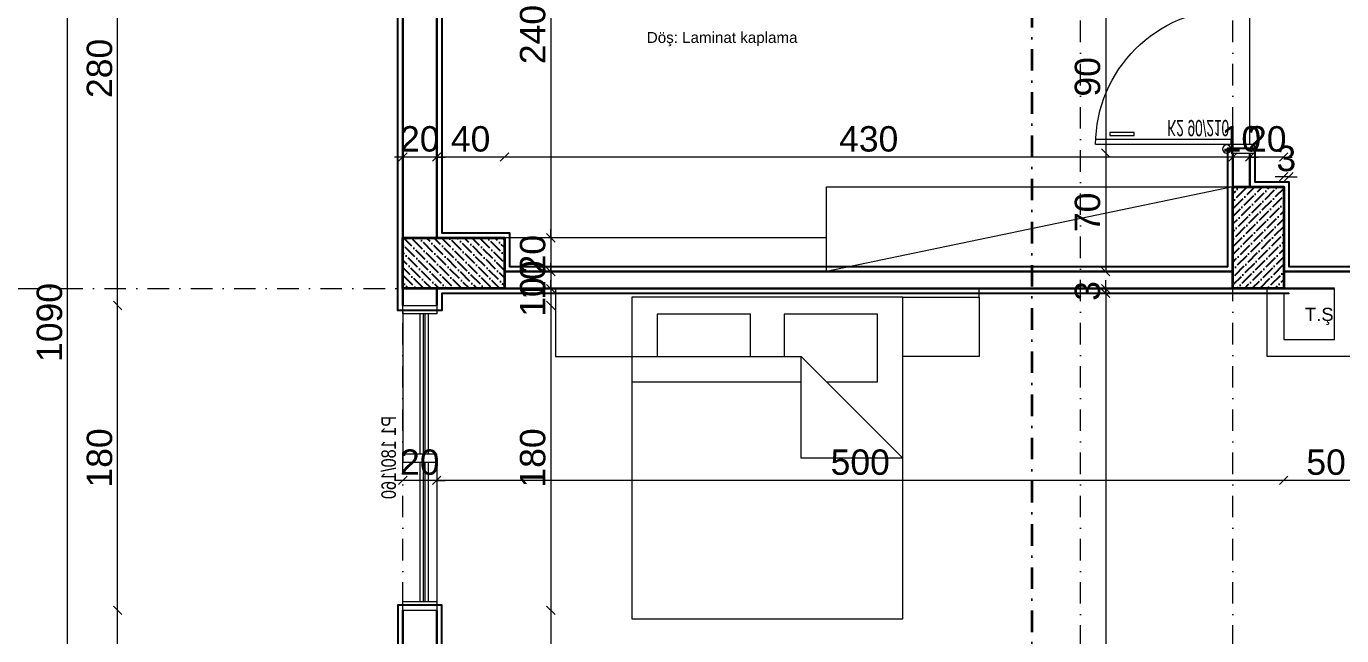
# Model space of a CAD drawing. Header units: millimetres. Extents: x 708 to 46452, y -4963 to 3960.
# Drawn here: x 12832 to 13608, y -3797 to -3438 of the extents above; entities that cross this region are included whole.
import ezdxf

# ---------------------------------------------------------------- set-up
doc = ezdxf.new("R2010")
doc.units = ezdxf.units.MM
doc.linetypes.add('DASHDOT', pattern=[25.4, 12.7, -6.35, 0, -6.35])
doc.linetypes.add('DUZ', pattern=[0])
for name, color, linetype, lineweight in [('00_DUVAR', 22, 'Continuous', 30), ('00_IC_OLCU', 139, 'Continuous', 20), ('00_KAPI', 53, 'Continuous', 13), ('00_KOLON', 2, 'Continuous', 35), ('00_PENCERE', 103, 'Continuous', 13), ('00_TEFRİŞ', 251, 'Continuous', 9), ('01- TEFRİŞ', 252, 'Continuous', 9), ('aks ve noktalılar', 129, 'DASHDOT', 13), ('kesit çizgisi', 4, 'DASHDOT', 35), ('TP-TEFRİŞ', 9, 'Continuous', 20), ('yYAZI', 221, 'Continuous', 30), ('ölçü yatay', 150, 'DUZ', 18)]:
    doc.layers.add(name, color=color, linetype=linetype, lineweight=lineweight)
for name, color, linetype in [('00_YAZI', 214, 'Continuous'), ('DUVARTARAMA', 7, 'Continuous'), ('PENCERE', 3, 'Continuous'), ('SIVA', 135, 'Continuous')]:
    doc.layers.add(name, color=color, linetype=linetype)
doc.styles.add('ARIAL2', font='arial.ttf', dxfattribs={"width": 0.8})
doc.styles.get("Standard").update_dxf_attribs({"font": 'arial.ttf'})
doc.dimstyles.new('ALP_OLCU', dxfattribs={"dimscale": 0, "dimtxt": 15, "dimasz": 5, "dimexe": 0.18, "dimexo": 0.06, "dimgap": 3, "dimtad": 1, "dimdec": 0, "dimrnd": 0.1, "dimzin": 9, "dimdsep": 46, "dimtxsty": 'Standard', "dimblk": 'OBLIQUE', "dimcen": 0, "dimse1": 1, "dimse2": 1, "dimclrd": 256, "dimclre": 256, "dimclrt": 53, "dimadec": 0, "dimazin": 0, "dimtfac": 1, "dimtdec": 0, "dimtix": 1, "dimtmove": 1, "dimatfit": 3, "dimldrblk": 'ARCHTICK', "dimfxl": 0.18, "dimtolj": 1, "dimlwd": -1, "dimarcsym": 0})

# ---------------------------------------------------------------- blocks, each defined once
blk = doc.blocks.new('Yatak Çift Kişilik DWG-flat-8')
at = {"layer": '00_TEFRİŞ'}
for p, q in [((-80, 5.08), (-80, 195.08)), ((-80, 195.08), (80, 195.08)), ((-80, 5.08), (-80, 195.08)), ((80, 195.08), (80, 5.08)), ((80, 195.08), (80, 5.08)), ((20, 40.08), (80, 100.08)), ((20, 100.08), (20, 40.08)), ((80, 100.08), (20, 100.08)), ((-80, 55.08), (20, 55.08)), ((35, 55.08), (65, 55.08)), ((65, 55.08), (65, 15.08)), ((-125, 40.08), (-80, 40.08)), ((-125, 5.08), (-125, 40.08)), ((-80, 40.08), (20, 40.08)), ((-65, 15.08), (-65, 40.08)), ((-10, 40.08), (-10, 15.08)), ((10, 15.08), (10, 40.08)), ((125, 40.08), (80, 40.08)), ((125, 5.08), (125, 40.08)), ((-10, 15.08), (-65, 15.08)), ((65, 15.08), (10, 15.08)), ((-125, 0), (-125, 5.08)), ((125, 0), (-125, 0)), ((80, 5.08), (-80, 5.08)), ((80, 5.08), (125, 5.08)), ((125, 5.08), (125, 0))]:
    blk.add_line(p, q, dxfattribs=at)
blk = doc.blocks.new('dfhaergtyjökl')
at = {"layer": '00_KAPI'}
for p, q in [((-11892.84, 6344.56, 0), (-11972.84, 6344.56, 0)), ((-11892.84, 6349.56, 0), (-11878.84, 6349.56, 0)), ((-11892.84, 6344.56, 0), (-11892.84, 6349.56, 0)), ((-11878.84, 6344.56, 0), (-11892.84, 6344.56, 0)), ((-11892.84, 6344.56, 0), (-11892.84, 6341.56, 0)), ((-11881.84, 6344.56, 0), (-11881.84, 6264.56, 0)), ((-11878.84, 6349.56, 0), (-11878.84, 6344.56, 0)), ((-11892.84, 6341.56, 0), (-11972.78, 6341.56, 0)), ((-11964.58, 6339.16, 0), (-11950.23, 6339.16, 0)), ((-11964.58, 6337.38, 0), (-11964.58, 6339.16, 0)), ((-11950.23, 6337.38, 0), (-11964.58, 6337.38, 0)), ((-11950.23, 6339.16, 0), (-11950.23, 6337.38, 0)), ((-11878.84, 6264.56, 0), (-11892.84, 6264.56, 0)), ((-11892.84, 6264.56, 0), (-11892.84, 6259.56, 0)), ((-11892.84, 6259.56, 0), (-11878.84, 6259.56, 0)), ((-11878.84, 6259.56, 0), (-11878.84, 6264.56, 0))]:
    blk.add_line(p, q, dxfattribs=at)
blk.add_circle((-11895.53, 6347.14), 2.48, dxfattribs=at)
blk.add_arc((-11892.54, 6344.93, 0), 80.37, 180.26157, 269.79129, dxfattribs=at)
at = {"layer": '00_KAPI', "width": 0.6}
blk.add_text('K2 90/210', height=9.562, dxfattribs=at).set_placement((-11930.64, 6330))
blk = doc.blocks.new('YHTYHYT')
at = {"layer": '00_PENCERE', "lineweight": 15}
for p, q in [((6940.02, -2497.96), (6940.02, -2502.96)), ((6960.02, -2497.96), (6940.02, -2497.96)), ((6960.02, -2585.46), (6960.02, -2497.96)), ((6960.02, -2502.96), (6940.02, -2502.96)), ((6950.02, -2585.46), (6950.02, -2502.96)), ((6952.02, -2585.46), (6952.02, -2502.96)), ((6953.02, -2585.46), (6953.02, -2502.96)), ((6955.02, -2585.46), (6955.02, -2502.96)), ((6940.02, -2672.96), (6940.02, -2585.46)), ((6940.02, -2585.46), (6960.02, -2585.46)), ((6960.02, -2585.46), (6960.02, -2590.46)), ((6940.02, -2590.46), (6960.02, -2590.46)), ((6950.02, -2672.96), (6950.02, -2590.46)), ((6952.02, -2672.96), (6952.02, -2590.46)), ((6953.02, -2672.96), (6953.02, -2590.46)), ((6955.02, -2672.96), (6955.02, -2590.46)), ((6960.02, -2672.96), (6940.02, -2672.96)), ((6940.02, -2672.96), (6940.02, -2677.96)), ((6940.02, -2677.96), (6960.02, -2677.96)), ((6960.02, -2677.96), (6960.02, -2672.96))]:
    blk.add_line(p, q, dxfattribs=at)
at = {"layer": '00_PENCERE', "insert": (6936.04, -2612.8), "char_height": 8.594, "width": 97.8459, "attachment_point": 7, "rotation": 90, "style": 'ARIAL2'}
blk.add_mtext('P1 180/160', dxfattribs=at)
blk = doc.blocks.new('_Oblique')
at = {"color": 0, "linetype": 'ByBlock', "lineweight": -2}
blk.add_line((-0.5, -0.5), (0.5, 0.5), dxfattribs=at)
blk = doc.blocks.new('*D556')
at = {"layer": '00_IC_OLCU', "transparency": 16777216}
blk.add_line((13054.17, -2768.06), (14194.17, -2768.06), dxfattribs=at)
at = {"layer": 'Defpoints', "color": 0, "transparency": 16777216}
for p in [(14194.17, -2768.06), (13054.17, -2897.37), (14194.17, -3732.37)]:
    blk.add_point(p, dxfattribs=at)
at = {"layer": '00_IC_OLCU', "transparency": 16777216, "xscale": 5, "yscale": 5, "zscale": 5, "rotation": 180}
blk.add_blockref('_Oblique', (13054.17, -2768.06), dxfattribs=at)
at = {"layer": '00_IC_OLCU', "transparency": 16777216, "xscale": 5, "yscale": 5, "zscale": 5}
blk.add_blockref('_Oblique', (14194.17, -2768.06), dxfattribs=at)
at = {"layer": '00_IC_OLCU', "color": 53, "transparency": 16777216, "insert": (13624.17, -2757.4), "char_height": 15, "attachment_point": 5}
blk.add_mtext('\\A1;1140', dxfattribs=at)
blk = doc.blocks.new('_ArchTick')
at = {"color": 0, "linetype": 'ByBlock', "const_width": 0.15}
blk.add_lwpolyline([(-0.5, -0.5), (0.5, 0.5)], dxfattribs=at)
blk = doc.blocks.new('*D571')
at = {"layer": '00_IC_OLCU', "transparency": 16777216}
blk.add_line((12795.88, -4242.37), (12795.88, -2897.37), dxfattribs=at)
at = {"layer": 'Defpoints', "color": 0, "transparency": 16777216}
for p in [(12795.88, -2897.37), (13054.17, -2897.37), (13434.17, -4242.37)]:
    blk.add_point(p, dxfattribs=at)
at = {"layer": '00_IC_OLCU', "transparency": 16777216, "xscale": 5, "yscale": 5, "zscale": 5}
for p, rotation in [((12795.88, -2897.37), 90), ((12795.88, -4242.37), 270)]:
    blk.add_blockref('_Oblique', p, dxfattribs=dict(at, rotation=rotation))
at = {"layer": '00_IC_OLCU', "color": 53, "transparency": 16777216, "insert": (12785.22, -3569.87), "char_height": 15, "attachment_point": 5, "rotation": 90}
blk.add_mtext('\\A1;1345', dxfattribs=at)
blk = doc.blocks.new('*D618')
at = {"layer": '00_IC_OLCU', "transparency": 16777216}
blk.add_line((12856.29, -4157.37), (12856.29, -3067.37), dxfattribs=at)
at = {"layer": 'Defpoints', "color": 0, "transparency": 16777216}
for p in [(12856.29, -3067.37), (13054.17, -3067.37), (13054.17, -4157.37)]:
    blk.add_point(p, dxfattribs=at)
at = {"layer": '00_IC_OLCU', "transparency": 16777216, "xscale": 5, "yscale": 5, "zscale": 5}
for p, rotation in [((12856.29, -3067.37), 90), ((12856.29, -4157.37), 270)]:
    blk.add_blockref('_Oblique', p, dxfattribs=dict(at, rotation=rotation))
at = {"layer": '00_IC_OLCU', "color": 53, "transparency": 16777216, "insert": (12845.64, -3612.37), "char_height": 15, "attachment_point": 5, "rotation": 90}
blk.add_mtext('\\A1;1090', dxfattribs=at)
blk = doc.blocks.new('*D620')
at = {"layer": '00_IC_OLCU', "transparency": 16777216}
blk.add_line((12885.82, -4242.37), (12885.82, -3782.37), dxfattribs=at)
at = {"layer": 'Defpoints', "color": 0, "transparency": 16777216}
for p in [(12885.82, -3782.37), (13064.17, -3782.37), (13434.17, -4242.37)]:
    blk.add_point(p, dxfattribs=at)
at = {"layer": '00_IC_OLCU', "transparency": 16777216, "xscale": 5, "yscale": 5, "zscale": 5}
for p, rotation in [((12885.82, -3782.37), 90), ((12885.82, -4242.37), 270)]:
    blk.add_blockref('_Oblique', p, dxfattribs=dict(at, rotation=rotation))
at = {"layer": '00_IC_OLCU', "color": 53, "transparency": 16777216, "insert": (12875.16, -4012.37), "char_height": 15, "attachment_point": 5, "rotation": 90}
blk.add_mtext('\\A1;460', dxfattribs=at)
blk = doc.blocks.new('*D621')
at = {"layer": '00_IC_OLCU', "transparency": 16777216}
blk.add_line((12885.82, -3782.37), (12885.82, -3602.37), dxfattribs=at)
at = {"layer": 'Defpoints', "color": 0, "transparency": 16777216}
for p in [(12885.82, -3602.37), (13054.17, -3602.37), (13064.17, -3782.37)]:
    blk.add_point(p, dxfattribs=at)
at = {"layer": '00_IC_OLCU', "transparency": 16777216, "xscale": 5, "yscale": 5, "zscale": 5}
for p, rotation in [((12885.82, -3602.37), 90), ((12885.82, -3782.37), 270)]:
    blk.add_blockref('_Oblique', p, dxfattribs=dict(at, rotation=rotation))
at = {"layer": '00_IC_OLCU', "color": 53, "transparency": 16777216, "insert": (12875.16, -3692.37), "char_height": 15, "attachment_point": 5, "rotation": 90}
blk.add_mtext('\\A1;180', dxfattribs=at)
blk = doc.blocks.new('*D622')
at = {"layer": '00_IC_OLCU', "transparency": 16777216}
blk.add_line((12885.82, -3602.37), (12885.82, -3322.37), dxfattribs=at)
at = {"layer": 'Defpoints', "color": 0, "transparency": 16777216}
for p in [(12885.82, -3322.37), (13064.17, -3322.37), (13054.17, -3602.37)]:
    blk.add_point(p, dxfattribs=at)
at = {"layer": '00_IC_OLCU', "transparency": 16777216, "xscale": 5, "yscale": 5, "zscale": 5}
for p, rotation in [((12885.82, -3322.37), 90), ((12885.82, -3602.37), 270)]:
    blk.add_blockref('_Oblique', p, dxfattribs=dict(at, rotation=rotation))
at = {"layer": '00_IC_OLCU', "color": 53, "transparency": 16777216, "insert": (12875.16, -3462.37), "char_height": 15, "attachment_point": 5, "rotation": 90}
blk.add_mtext('\\A1;280', dxfattribs=at)
blk = doc.blocks.new('*D535')
at = {"layer": '00_IC_OLCU', "transparency": 16777216}
blk.add_line((14372.54, -4242.37), (14372.54, -2897.37), dxfattribs=at)
at = {"layer": 'Defpoints', "color": 0, "transparency": 16777216}
for p in [(13554.17, -2897.37), (14372.54, -2897.37), (14194.17, -4242.37)]:
    blk.add_point(p, dxfattribs=at)
at = {"layer": '00_IC_OLCU', "transparency": 16777216, "xscale": 5, "yscale": 5, "zscale": 5}
for p, rotation in [((14372.54, -2897.37), 90), ((14372.54, -4242.37), 270)]:
    blk.add_blockref('_Oblique', p, dxfattribs=dict(at, rotation=rotation))
at = {"layer": '00_IC_OLCU', "color": 53, "transparency": 16777216, "insert": (14361.87, -3569.87), "char_height": 15, "attachment_point": 5, "rotation": 90}
blk.add_mtext('\\A1;1345', dxfattribs=at)
blk = doc.blocks.new('*D655')
at = {"layer": '00_IC_OLCU', "transparency": 16777216}
blk.add_line((13141.52, -3322.37), (13141.52, -3562.37), dxfattribs=at)
at = {"layer": 'Defpoints', "color": 0, "transparency": 16777216}
for p in [(13064.17, -3322.37), (13114.17, -3562.37), (13141.52, -3562.37)]:
    blk.add_point(p, dxfattribs=at)
at = {"layer": '00_IC_OLCU', "transparency": 16777216, "xscale": 5, "yscale": 5, "zscale": 5}
for p, rotation in [((13141.52, -3322.37), 90), ((13141.52, -3562.37), 270)]:
    blk.add_blockref('_Oblique', p, dxfattribs=dict(at, rotation=rotation))
at = {"layer": '00_IC_OLCU', "color": 53, "transparency": 16777216, "insert": (13130.87, -3442.37), "char_height": 15, "attachment_point": 5, "rotation": 90}
blk.add_mtext('\\A1;240', dxfattribs=at)
blk = doc.blocks.new('*D656')
at = {"layer": '00_IC_OLCU', "transparency": 16777216}
for p, q in [((13141.52, -3562.37), (13141.52, -3557.37)), ((13141.52, -3562.37), (13141.52, -3582.37)), ((13141.52, -3582.37), (13141.52, -3587.37))]:
    blk.add_line(p, q, dxfattribs=at)
at = {"layer": 'Defpoints', "color": 0, "transparency": 16777216}
for p in [(13114.17, -3562.37), (13114.17, -3582.37), (13141.52, -3582.37)]:
    blk.add_point(p, dxfattribs=at)
at = {"layer": '00_IC_OLCU', "transparency": 16777216, "xscale": 5, "yscale": 5, "zscale": 5}
for p, rotation in [((13141.52, -3562.37), 270), ((13141.52, -3582.37), 90)]:
    blk.add_blockref('_Oblique', p, dxfattribs=dict(at, rotation=rotation))
at = {"layer": '00_IC_OLCU', "color": 53, "transparency": 16777216, "insert": (13130.87, -3572.37), "char_height": 15, "attachment_point": 5, "rotation": 90}
blk.add_mtext('\\A1;20', dxfattribs=at)
blk = doc.blocks.new('*D657')
at = {"layer": '00_IC_OLCU', "transparency": 16777216}
for p, q in [((13141.52, -3582.37), (13141.52, -3577.37)), ((13141.52, -3582.37), (13141.52, -3592.37)), ((13141.52, -3592.37), (13141.52, -3597.37))]:
    blk.add_line(p, q, dxfattribs=at)
at = {"layer": 'Defpoints', "color": 0, "transparency": 16777216}
for p in [(13114.17, -3582.37), (13114.17, -3592.37), (13141.52, -3592.37)]:
    blk.add_point(p, dxfattribs=at)
at = {"layer": '00_IC_OLCU', "transparency": 16777216, "xscale": 5, "yscale": 5, "zscale": 5}
for p, rotation in [((13141.52, -3582.37), 270), ((13141.52, -3592.37), 90)]:
    blk.add_blockref('_Oblique', p, dxfattribs=dict(at, rotation=rotation))
at = {"layer": '00_IC_OLCU', "color": 53, "transparency": 16777216, "insert": (13130.87, -3587.37), "char_height": 15, "attachment_point": 5, "rotation": 90}
blk.add_mtext('\\A1;10', dxfattribs=at)
blk = doc.blocks.new('*D658')
at = {"layer": '00_IC_OLCU', "transparency": 16777216}
for p, q in [((13141.52, -3592.37), (13141.52, -3587.37)), ((13141.52, -3592.37), (13141.52, -3602.37)), ((13141.52, -3602.37), (13141.52, -3607.37))]:
    blk.add_line(p, q, dxfattribs=at)
at = {"layer": 'Defpoints', "color": 0, "transparency": 16777216}
for p in [(13114.17, -3592.37), (13074.17, -3602.37), (13141.52, -3602.37)]:
    blk.add_point(p, dxfattribs=at)
at = {"layer": '00_IC_OLCU', "transparency": 16777216, "xscale": 5, "yscale": 5, "zscale": 5}
for p, rotation in [((13141.52, -3592.37), 270), ((13141.52, -3602.37), 90)]:
    blk.add_blockref('_Oblique', p, dxfattribs=dict(at, rotation=rotation))
at = {"layer": '00_IC_OLCU', "color": 53, "transparency": 16777216, "insert": (13130.87, -3597.37), "char_height": 15, "attachment_point": 5, "rotation": 90}
blk.add_mtext('\\A1;10', dxfattribs=at)
blk = doc.blocks.new('*D659')
at = {"layer": '00_IC_OLCU', "transparency": 16777216}
blk.add_line((13141.52, -3602.37), (13141.52, -3782.37), dxfattribs=at)
at = {"layer": 'Defpoints', "color": 0, "transparency": 16777216}
for p in [(13074.17, -3602.37), (13064.17, -3782.37), (13141.52, -3782.37)]:
    blk.add_point(p, dxfattribs=at)
at = {"layer": '00_IC_OLCU', "transparency": 16777216, "xscale": 5, "yscale": 5, "zscale": 5}
for p, rotation in [((13141.52, -3602.37), 90), ((13141.52, -3782.37), 270)]:
    blk.add_blockref('_Oblique', p, dxfattribs=dict(at, rotation=rotation))
at = {"layer": '00_IC_OLCU', "color": 53, "transparency": 16777216, "insert": (13130.87, -3692.37), "char_height": 15, "attachment_point": 5, "rotation": 90}
blk.add_mtext('\\A1;180', dxfattribs=at)
blk = doc.blocks.new('*D660')
at = {"layer": '00_IC_OLCU', "transparency": 16777216}
blk.add_line((13141.52, -3782.37), (13141.52, -4127.37), dxfattribs=at)
at = {"layer": 'Defpoints', "color": 0, "transparency": 16777216}
for p in [(13064.17, -3782.37), (13114.16, -4127.37), (13141.52, -4127.37)]:
    blk.add_point(p, dxfattribs=at)
at = {"layer": '00_IC_OLCU', "transparency": 16777216, "xscale": 5, "yscale": 5, "zscale": 5}
for p, rotation in [((13141.52, -3782.37), 90), ((13141.52, -4127.37), 270)]:
    blk.add_blockref('_Oblique', p, dxfattribs=dict(at, rotation=rotation))
at = {"layer": '00_IC_OLCU', "color": 53, "transparency": 16777216, "insert": (13130.86, -3954.87), "char_height": 15, "attachment_point": 5, "rotation": 90}
blk.add_mtext('\\A1;345', dxfattribs=at)
blk = doc.blocks.new('*D670')
at = {"layer": '00_IC_OLCU', "transparency": 16777216}
blk.add_line((13469.06, -3422.37), (13469.06, -3512.37), dxfattribs=at)
at = {"layer": 'Defpoints', "color": 0, "transparency": 16777216}
for p in [(13544.17, -3422.37), (13469.06, -3512.37), (13550.17, -3512.37, 0)]:
    blk.add_point(p, dxfattribs=at)
at = {"layer": '00_IC_OLCU', "transparency": 16777216, "xscale": 5, "yscale": 5, "zscale": 5}
for p, rotation in [((13469.06, -3422.37), 90), ((13469.06, -3512.37), 270)]:
    blk.add_blockref('_Oblique', p, dxfattribs=dict(at, rotation=rotation))
at = {"layer": '00_IC_OLCU', "color": 53, "transparency": 16777216, "insert": (13458.4, -3467.37), "char_height": 15, "attachment_point": 5, "rotation": 90}
blk.add_mtext('\\A1;90', dxfattribs=at)
blk = doc.blocks.new('*D671')
at = {"layer": '00_IC_OLCU', "transparency": 16777216}
blk.add_line((13469.06, -3512.37), (13469.06, -3582.37), dxfattribs=at)
at = {"layer": 'Defpoints', "color": 0, "transparency": 16777216}
for p in [(13550.17, -3512.37, 0), (13469.06, -3582.37), (13544.17, -3582.37)]:
    blk.add_point(p, dxfattribs=at)
at = {"layer": '00_IC_OLCU', "transparency": 16777216, "xscale": 5, "yscale": 5, "zscale": 5}
for p, rotation in [((13469.06, -3512.37), 90), ((13469.06, -3582.37), 270)]:
    blk.add_blockref('_Oblique', p, dxfattribs=dict(at, rotation=rotation))
at = {"layer": '00_IC_OLCU', "color": 53, "transparency": 16777216, "insert": (13458.4, -3547.37), "char_height": 15, "attachment_point": 5, "rotation": 90}
blk.add_mtext('\\A1;70', dxfattribs=at)
blk = doc.blocks.new('*D672')
at = {"layer": '00_IC_OLCU', "transparency": 16777216}
for p, q in [((13469.06, -3592.37), (13469.06, -3587.37)), ((13469.06, -3595.22), (13469.06, -3592.37)), ((13469.06, -3595.22), (13469.06, -3600.22))]:
    blk.add_line(p, q, dxfattribs=at)
at = {"layer": 'Defpoints', "color": 0, "transparency": 16777216}
for p in [(13469.06, -3592.37), (13544.17, -3592.37), (13544.17, -3595.22, 0)]:
    blk.add_point(p, dxfattribs=at)
at = {"layer": '00_IC_OLCU', "transparency": 16777216, "xscale": 5, "yscale": 5, "zscale": 5}
for p, rotation in [((13469.06, -3592.37), 270), ((13469.06, -3595.22), 90)]:
    blk.add_blockref('_Oblique', p, dxfattribs=dict(at, rotation=rotation))
at = {"layer": '00_IC_OLCU', "color": 53, "transparency": 16777216, "insert": (13458.4, -3593.8), "char_height": 15, "attachment_point": 5, "rotation": 90}
blk.add_mtext('\\A1;3', dxfattribs=at)
blk = doc.blocks.new('*D673')
at = {"layer": '00_IC_OLCU', "transparency": 16777216}
blk.add_line((13469.06, -3592.37), (13469.06, -4052.37), dxfattribs=at)
at = {"layer": 'Defpoints', "color": 0, "transparency": 16777216}
for p in [(13544.17, -3592.37), (13454.17, -4052.37), (13469.06, -4052.37)]:
    blk.add_point(p, dxfattribs=at)
at = {"layer": '00_IC_OLCU', "transparency": 16777216, "xscale": 5, "yscale": 5, "zscale": 5}
for p, rotation in [((13469.06, -3592.37), 90), ((13469.06, -4052.37), 270)]:
    blk.add_blockref('_Oblique', p, dxfattribs=dict(at, rotation=rotation))
at = {"layer": '00_IC_OLCU', "color": 53, "transparency": 16777216, "insert": (13458.4, -3822.37), "char_height": 15, "attachment_point": 5, "rotation": 90}
blk.add_mtext('\\A1;460', dxfattribs=at)
blk = doc.blocks.new('*D601')
at = {"layer": '00_IC_OLCU', "transparency": 16777216}
for p, q in [((13574.17, -3526.3), (13569.17, -3526.3)), ((13577.17, -3526.3), (13574.17, -3526.3)), ((13577.17, -3526.3), (13582.17, -3526.3))]:
    blk.add_line(p, q, dxfattribs=at)
at = {"layer": 'Defpoints', "color": 0, "transparency": 16777216}
for p in [(13574.17, -3526.3), (13574.17, -3532.37), (13577.17, -3544.47, 0)]:
    blk.add_point(p, dxfattribs=at)
at = {"layer": '00_IC_OLCU', "transparency": 16777216, "xscale": 5, "yscale": 5, "zscale": 5}
blk.add_blockref('_Oblique', (13574.17, -3526.3), dxfattribs=at)
at = {"layer": '00_IC_OLCU', "transparency": 16777216, "xscale": 5, "yscale": 5, "zscale": 5, "rotation": 180}
blk.add_blockref('_Oblique', (13577.17, -3526.3), dxfattribs=at)
at = {"layer": '00_IC_OLCU', "color": 53, "transparency": 16777216, "insert": (13575.67, -3515.64), "char_height": 15, "attachment_point": 5}
blk.add_mtext('\\A1;3', dxfattribs=at)
blk = doc.blocks.new('*D602')
at = {"layer": '00_IC_OLCU', "transparency": 16777216}
for p, q in [((13554.17, -3514.73), (13549.17, -3514.73)), ((13574.17, -3514.73), (13554.17, -3514.73)), ((13574.17, -3514.73), (13579.17, -3514.73))]:
    blk.add_line(p, q, dxfattribs=at)
at = {"layer": 'Defpoints', "color": 0, "transparency": 16777216}
for p in [(13554.17, -3514.73), (13554.17, -3532.37), (13574.17, -3532.37)]:
    blk.add_point(p, dxfattribs=at)
at = {"layer": '00_IC_OLCU', "transparency": 16777216, "xscale": 5, "yscale": 5, "zscale": 5}
blk.add_blockref('_Oblique', (13554.17, -3514.73), dxfattribs=at)
at = {"layer": '00_IC_OLCU', "transparency": 16777216, "xscale": 5, "yscale": 5, "zscale": 5, "rotation": 180}
blk.add_blockref('_Oblique', (13574.17, -3514.73), dxfattribs=at)
at = {"layer": '00_IC_OLCU', "color": 53, "transparency": 16777216, "insert": (13564.17, -3504.07), "char_height": 15, "attachment_point": 5}
blk.add_mtext('\\A1;20', dxfattribs=at)
blk = doc.blocks.new('*D603')
at = {"layer": '00_IC_OLCU', "transparency": 16777216}
for p, q in [((13544.17, -3514.73), (13539.17, -3514.73)), ((13554.17, -3514.73), (13544.17, -3514.73)), ((13554.17, -3514.73), (13559.17, -3514.73))]:
    blk.add_line(p, q, dxfattribs=at)
at = {"layer": 'Defpoints', "color": 0, "transparency": 16777216}
for p in [(13544.17, -3514.73), (13544.17, -3532.37), (13554.17, -3532.37)]:
    blk.add_point(p, dxfattribs=at)
at = {"layer": '00_IC_OLCU', "transparency": 16777216, "xscale": 5, "yscale": 5, "zscale": 5}
blk.add_blockref('_Oblique', (13544.17, -3514.73), dxfattribs=at)
at = {"layer": '00_IC_OLCU', "transparency": 16777216, "xscale": 5, "yscale": 5, "zscale": 5, "rotation": 180}
blk.add_blockref('_Oblique', (13554.17, -3514.73), dxfattribs=at)
at = {"layer": '00_IC_OLCU', "color": 53, "transparency": 16777216, "insert": (13549.17, -3504.07), "char_height": 15, "attachment_point": 5}
blk.add_mtext('\\A1;10', dxfattribs=at)
blk = doc.blocks.new('*D604')
at = {"layer": '00_IC_OLCU', "transparency": 16777216}
blk.add_line((13544.17, -3514.73), (13114.17, -3514.73), dxfattribs=at)
at = {"layer": 'Defpoints', "color": 0, "transparency": 16777216}
for p in [(13114.17, -3514.73), (13544.17, -3532.37), (13114.17, -3562.37)]:
    blk.add_point(p, dxfattribs=at)
at = {"layer": '00_IC_OLCU', "transparency": 16777216, "xscale": 5, "yscale": 5, "zscale": 5, "rotation": 180}
blk.add_blockref('_Oblique', (13114.17, -3514.73), dxfattribs=at)
at = {"layer": '00_IC_OLCU', "transparency": 16777216, "xscale": 5, "yscale": 5, "zscale": 5}
blk.add_blockref('_Oblique', (13544.17, -3514.73), dxfattribs=at)
at = {"layer": '00_IC_OLCU', "color": 53, "transparency": 16777216, "insert": (13329.17, -3504.07), "char_height": 15, "attachment_point": 5}
blk.add_mtext('\\A1;430', dxfattribs=at)
blk = doc.blocks.new('*D605')
at = {"layer": '00_IC_OLCU', "transparency": 16777216}
for p, q in [((13054.17, -3514.73), (13049.17, -3514.73)), ((13074.17, -3514.73), (13054.17, -3514.73)), ((13074.17, -3514.73), (13079.17, -3514.73))]:
    blk.add_line(p, q, dxfattribs=at)
at = {"layer": 'Defpoints', "color": 0, "transparency": 16777216}
for p in [(13054.17, -3514.73), (13054.17, -3514.73), (13074.17, -3562.37)]:
    blk.add_point(p, dxfattribs=at)
at = {"layer": '00_IC_OLCU', "transparency": 16777216, "xscale": 5, "yscale": 5, "zscale": 5}
blk.add_blockref('_Oblique', (13054.17, -3514.73), dxfattribs=at)
at = {"layer": '00_IC_OLCU', "transparency": 16777216, "xscale": 5, "yscale": 5, "zscale": 5, "rotation": 180}
blk.add_blockref('_Oblique', (13074.17, -3514.73), dxfattribs=at)
at = {"layer": '00_IC_OLCU', "color": 53, "transparency": 16777216, "insert": (13064.17, -3504.07), "char_height": 15, "attachment_point": 5}
blk.add_mtext('\\A1;20', dxfattribs=at)
blk = doc.blocks.new('*D606')
at = {"layer": '00_IC_OLCU', "transparency": 16777216}
blk.add_line((13114.17, -3514.73), (13074.17, -3514.73), dxfattribs=at)
at = {"layer": 'Defpoints', "color": 0, "transparency": 16777216}
for p in [(13074.17, -3514.73), (13074.17, -3562.37), (13114.17, -3562.37)]:
    blk.add_point(p, dxfattribs=at)
at = {"layer": '00_IC_OLCU', "transparency": 16777216, "xscale": 5, "yscale": 5, "zscale": 5, "rotation": 180}
blk.add_blockref('_Oblique', (13074.17, -3514.73), dxfattribs=at)
at = {"layer": '00_IC_OLCU', "transparency": 16777216, "xscale": 5, "yscale": 5, "zscale": 5}
blk.add_blockref('_Oblique', (13114.17, -3514.73), dxfattribs=at)
at = {"layer": '00_IC_OLCU', "color": 53, "transparency": 16777216, "insert": (13094.17, -3504.07), "char_height": 15, "attachment_point": 5}
blk.add_mtext('\\A1;40', dxfattribs=at)
blk = doc.blocks.new('*D539')
at = {"layer": '00_IC_OLCU', "transparency": 16777216}
blk.add_line((13624.17, -3705.6), (13574.17, -3705.6), dxfattribs=at)
at = {"layer": 'Defpoints', "color": 0, "transparency": 16777216}
for p in [(13624.17, -3566.37, 0), (13574.17, -3592.37), (13574.17, -3705.6)]:
    blk.add_point(p, dxfattribs=at)
at = {"layer": '00_IC_OLCU', "transparency": 16777216, "xscale": 5, "yscale": 5, "zscale": 5, "rotation": 180}
blk.add_blockref('_Oblique', (13574.17, -3705.6), dxfattribs=at)
at = {"layer": '00_IC_OLCU', "transparency": 16777216, "xscale": 5, "yscale": 5, "zscale": 5}
blk.add_blockref('_Oblique', (13624.17, -3705.6), dxfattribs=at)
at = {"layer": '00_IC_OLCU', "color": 53, "transparency": 16777216, "insert": (13599.17, -3694.94), "char_height": 15, "attachment_point": 5}
blk.add_mtext('\\A1;50', dxfattribs=at)
blk = doc.blocks.new('*D540')
at = {"layer": '00_IC_OLCU', "transparency": 16777216}
blk.add_line((13574.17, -3705.6), (13074.17, -3705.6), dxfattribs=at)
at = {"layer": 'Defpoints', "color": 0, "transparency": 16777216}
for p in [(13074.17, -3592.37), (13574.17, -3592.37), (13074.17, -3705.6)]:
    blk.add_point(p, dxfattribs=at)
at = {"layer": '00_IC_OLCU', "transparency": 16777216, "xscale": 5, "yscale": 5, "zscale": 5, "rotation": 180}
blk.add_blockref('_Oblique', (13074.17, -3705.6), dxfattribs=at)
at = {"layer": '00_IC_OLCU', "transparency": 16777216, "xscale": 5, "yscale": 5, "zscale": 5}
blk.add_blockref('_Oblique', (13574.17, -3705.6), dxfattribs=at)
at = {"layer": '00_IC_OLCU', "color": 53, "transparency": 16777216, "insert": (13324.17, -3694.94), "char_height": 15, "attachment_point": 5}
blk.add_mtext('\\A1;500', dxfattribs=at)
blk = doc.blocks.new('*D541')
at = {"layer": '00_IC_OLCU', "transparency": 16777216}
for p, q in [((13054.17, -3705.6), (13049.17, -3705.6)), ((13074.17, -3705.6), (13054.17, -3705.6)), ((13074.17, -3705.6), (13079.17, -3705.6))]:
    blk.add_line(p, q, dxfattribs=at)
at = {"layer": 'Defpoints', "color": 0, "transparency": 16777216}
for p in [(13054.17, -3592.37), (13074.17, -3592.37), (13054.17, -3705.6)]:
    blk.add_point(p, dxfattribs=at)
at = {"layer": '00_IC_OLCU', "transparency": 16777216, "xscale": 5, "yscale": 5, "zscale": 5}
blk.add_blockref('_Oblique', (13054.17, -3705.6), dxfattribs=at)
at = {"layer": '00_IC_OLCU', "transparency": 16777216, "xscale": 5, "yscale": 5, "zscale": 5, "rotation": 180}
blk.add_blockref('_Oblique', (13074.17, -3705.6), dxfattribs=at)
at = {"layer": '00_IC_OLCU', "color": 53, "transparency": 16777216, "insert": (13064.17, -3694.94), "char_height": 15, "attachment_point": 5}
blk.add_mtext('\\A1;20', dxfattribs=at)
blk = doc.blocks.new('KOLON')
at = {"layer": 'DUVARTARAMA'}
h = blk.add_hatch(dxfattribs=at)
h.set_pattern_fill('ANSI36', color=8)
h.paths.add_polyline_path([(549.39, 3102.43), (579.39, 3102.43), (579.39, 3042.43), (549.39, 3042.43)])
at = {"layer": '00_KOLON'}
blk.add_lwpolyline([(549.39, 3102.43), (579.39, 3102.43), (579.39, 3042.43), (549.39, 3042.43), (549.39, 3102.43)], dxfattribs=at)

msp = doc.modelspace()

# ---------------------------------------------------------------- linework, layer by layer
at = {"layer": '00_DUVAR'}
for p, q in [((13074.174, -3322.372), (13074.174, -3442.372)), ((13074.174, -3442.372), (13074.174, -3562.372)), ((13544.174, -3512.372), (13544.174, -3542.372)), ((13554.174, -3532.372), (13554.174, -3512.372)), ((13074.174, -3592.372), (13074.174, -3597.372)), ((13074.174, -3592.372), (13074.174, -3602.372)), ((13074.174, -3782.372), (13074.174, -4127.372))]:
    msp.add_line(p, q, dxfattribs=at)
for points in [[(13054.174, -3322.372), (13054.174, -3602.372)], [(13114.174, -3562.372), (13114.174, -3582.372)], [(13544.174, -3582.372), (13114.174, -3582.372)], [(13574.174, -3582.372), (13624.174, -3582.372)], [(13544.174, -3592.372), (13074.174, -3592.372)], [(13604.174, -3592.372), (13574.174, -3592.372)], [(13054.174, -3782.372), (13054.174, -4157.372)]]:
    msp.add_lwpolyline(points, dxfattribs=at)
at = {"layer": '01- TEFRİŞ'}
for points in [[(13304.174, -3582.372), (13304.174, -3532.372), (13544.174, -3532.372), (13544.174, -3542.372)], [(13544.174, -3532.372), (13304.174, -3582.372)], [(13304.174, -3562.372), (13114.174, -3562.372)]]:
    msp.add_lwpolyline(points, dxfattribs=at)
at = {"layer": 'aks ve noktalılar'}
for points in [[(13054.174, -4492.372), (13054.174, -2743.876)], [(13454.174, -4492.372), (13454.174, -2743.876)], [(13544.174, -4492.372), (13544.174, -2743.876)], [(12699.527, -3592.372), (13604.174, -3592.372)]]:
    msp.add_lwpolyline(points, dxfattribs=at)
at = {"layer": 'kesit çizgisi', "lineweight": 35}
msp.add_line((13425.523, -2532.98), (13425.523, -4664.769), dxfattribs=at)
at = {"layer": 'SIVA', "elevation": 0}
for points in [[(13577.174, -3595.372), (13577.174, -3595.22), (13077.174, -3595.22), (13077.174, -3605.372), (13051.174, -3605.372), (13051.174, -3319.372), (13077.174, -3319.372), (13077.174, -3559.372), (13117.174, -3559.372), (13117.174, -3579.372), (13541.174, -3579.372), (13541.174, -3509.372), (13557.174, -3509.372), (13557.174, -3529.372), (13577.174, -3529.372), (13577.174, -3532.372)], [(13564.174, -3529.372), (13577.174, -3529.372), (13577.174, -3579.372), (13627.174, -3579.372), (13627.174, -3595.372), (13614.174, -3595.372)]]:
    msp.add_lwpolyline(points, dxfattribs=at)
at = {"layer": 'SIVA'}
msp.add_lwpolyline([(13124.631, -4134.367), (13117.168, -4134.399), (13117.15, -4124.372), (13077.174, -4124.372), (13077.174, -3779.372), (13051.174, -3779.372), (13051.174, -4160.372), (13124.679, -4160.372)], close=True, dxfattribs=at)
at = {"layer": 'ölçü yatay'}
for points in [[(13564.174, -3592.372), (13564.174, -3632.372), (13614.174, -3632.372), (13614.174, -3592.372)], [(13574.174, -3595.22), (13574.174, -3622.372), (13604.174, -3622.372), (13604.174, -3592.372), (13574.174, -3592.372)]]:
    msp.add_lwpolyline(points, dxfattribs=at)

# ---------------------------------------------------------------- block references
at = {"layer": '00_KAPI', "xscale": -1, "rotation": 180}
msp.add_blockref('dfhaergtyjökl', (25436.01, 2837.189, 0), dxfattribs=at)
at = {"layer": '00_KOLON'}
for p, rotation in [((14123.566, -489.941), 180), ((16156.605, -4141.764), 90)]:
    msp.add_blockref('KOLON', p, dxfattribs=dict(at, rotation=rotation))
at = {"layer": 'PENCERE', "xscale": -1, "rotation": 180}
msp.add_blockref('YHTYHYT', (6114.156, -6280.329), dxfattribs=at)
at = {"layer": 'TP-TEFRİŞ', "xscale": -1, "rotation": 180}
msp.add_blockref('Yatak Çift Kişilik DWG-flat-8', (13269.321, -3592.372), dxfattribs=at)

# ---------------------------------------------------------------- texts
at = {"layer": '00_YAZI', "insert": (13603.596, -3603.694), "char_height": 7.7583, "attachment_point": 3}
msp.add_mtext_dynamic_manual_height_columns(' T.Ş', width=707.76621, gutter_width=7.758, heights=[0], dxfattribs=at)
at = {"layer": 'yYAZI'}
msp.add_text('Döş: Laminat kaplama', height=6.4, rotation=360, dxfattribs=at).set_placement((13198.19, -3447.3))

# ---------------------------------------------------------------- dimensions: what is measured, and where the dimension line sits
at = {"layer": '00_IC_OLCU'}
for base, p1, p2, angle, picture, middle in [((14194.174, -2768.061), (13054.174, -2897.372), (14194.174, -3732.372), 180, '*D556', (13624.174, -2757.403)), ((12795.885, -2897.372), (13434.174, -4242.372), (13054.174, -2897.372), 90, '*D571', (12785.221, -3569.872)), ((14372.536, -2897.372), (14194.174, -4242.372), (13554.174, -2897.372), 90, '*D535', (14361.872, -3569.872)), ((12856.295, -3067.372), (13054.174, -4157.372), (13054.174, -3067.372), 90, '*D618', (12845.636, -3612.372)), ((12885.82, -3322.372), (13054.174, -3602.372), (13064.174, -3322.372), 90, '*D622', (12875.161, -3462.372)), ((13141.525, -3562.372), (13064.174, -3322.372), (13114.174, -3562.372), 90, '*D655', (13130.866, -3442.372)), ((13469.061, -3512.372), (13544.174, -3422.372), (13550.174, -3512.372, 0), 90, '*D670', (13458.403, -3467.372)), ((13054.174, -3514.732), (13074.174, -3562.372), (13054.174, -3514.732), 180, '*D605', (13064.174, -3504.073)), ((13074.174, -3514.732), (13114.174, -3562.372), (13074.174, -3562.372), 180, '*D606', (13094.174, -3504.073)), ((13114.174, -3514.732), (13544.174, -3532.372), (13114.174, -3562.372), 180, '*D604', (13329.174, -3504.068)), ((13544.174, -3514.732), (13554.174, -3532.372), (13544.174, -3532.372), 180, '*D603', (13549.174, -3504.073)), ((13554.174, -3514.732), (13574.174, -3532.372), (13554.174, -3532.372), 180, '*D602', (13564.174, -3504.073)), ((13574.174, -3526.304), (13577.174, -3544.468, 0), (13574.174, -3532.372), 180, '*D601', (13575.674, -3515.64)), ((13469.061, -3582.372), (13550.174, -3512.372, 0), (13544.174, -3582.372), 90, '*D671', (13458.403, -3547.372)), ((13141.525, -3582.372), (13114.174, -3562.372), (13114.174, -3582.372), 90, '*D656', (13130.866, -3572.372)), ((13574.174, -3705.597), (13624.174, -3566.372, 0), (13574.174, -3592.372), 180, '*D539', (13599.174, -3694.939)), ((13141.525, -3592.372), (13114.174, -3582.372), (13114.174, -3592.372), 90, '*D657', (13130.866, -3587.372)), ((13141.525, -3602.372), (13114.174, -3592.372), (13074.174, -3602.372), 90, '*D658', (13130.866, -3597.372)), ((13469.061, -3592.372), (13544.174, -3595.22, 0), (13544.174, -3592.372), 90, '*D672', (13458.398, -3593.796)), ((13054.174, -3705.597), (13074.174, -3592.372), (13054.174, -3592.372), 180, '*D541', (13064.174, -3694.939)), ((13074.174, -3705.597), (13574.174, -3592.372), (13074.174, -3592.372), 180, '*D540', (13324.174, -3694.939)), ((13469.061, -4052.372), (13544.174, -3592.372), (13454.174, -4052.372), 90, '*D673', (13458.403, -3822.372)), ((12885.82, -3602.372), (13064.174, -3782.372), (13054.174, -3602.372), 90, '*D621', (12875.161, -3692.372)), ((13141.525, -3782.372), (13074.174, -3602.372), (13064.174, -3782.372), 90, '*D659', (13130.866, -3692.372)), ((12885.82, -3782.372), (13434.174, -4242.372), (13064.174, -3782.372), 90, '*D620', (12875.161, -4012.372)), ((13141.525, -4127.372), (13064.174, -3782.372), (13114.155, -4127.372), 90, '*D660', (13130.861, -3954.872))]:
    dim = msp.add_linear_dim(base=base, p1=p1, p2=p2, angle=angle, dimstyle='ALP_OLCU', override={"dimscale": 1}, dxfattribs=at)
    dim.commit()
    dim.dimension.update_dxf_attribs({"geometry": picture, "text_midpoint": middle})

doc.saveas('drawing.dxf')
